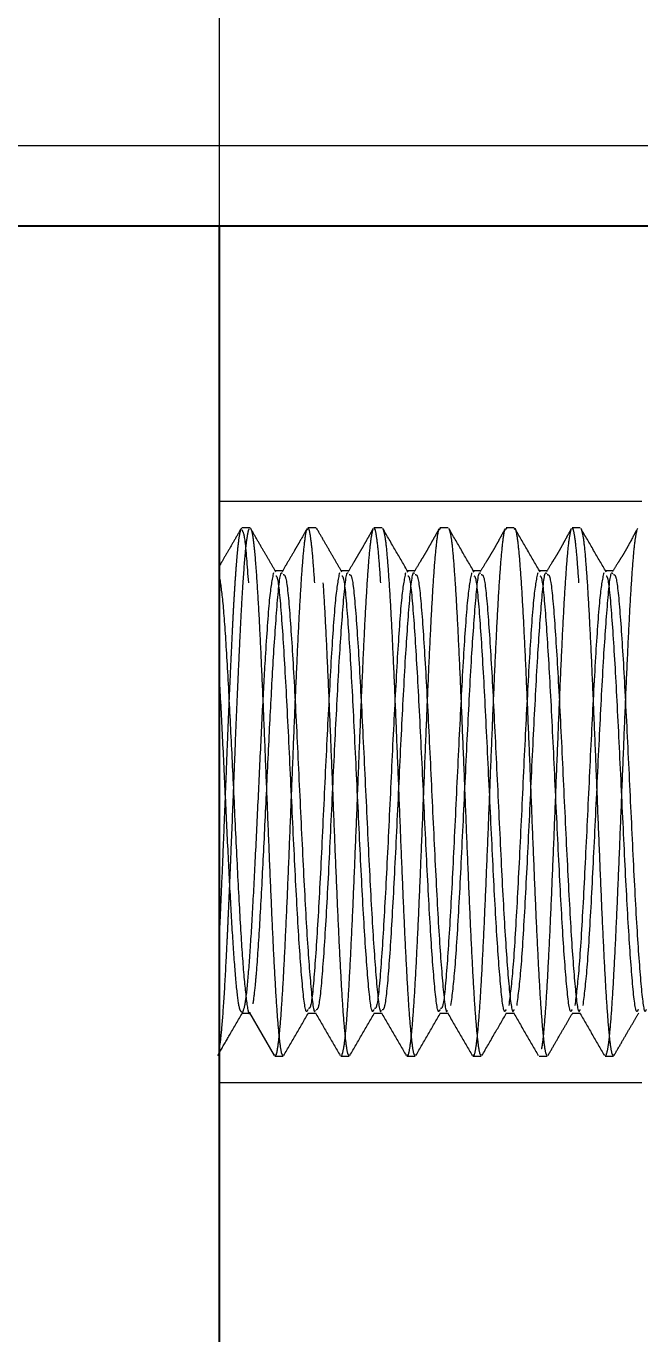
# Model space of a CAD drawing. Header units: millimetres. Extents: x 1293 to 41893, y 1011 to 26911.
# Drawn here: x 12172.19 to 12187.67, y 6665.5 to 6698.51 of the extents above; entities that cross this region are included whole.
import ezdxf

# ---------------------------------------------------------------- set-up
doc = ezdxf.new("R2010")
doc.units = ezdxf.units.MM
doc.header["$LTSCALE"] = 50
doc.linetypes.add('HIDDEN', pattern=[1.905, 1.27, -0.635])
doc.layers.add('CAPA_1', color=7, linetype='Continuous')
doc.layers.add('MAQUINAS', color=11, linetype='Continuous')
doc.styles.add('SLDTEXTSTYLE0', font='TXT', dxfattribs={"width": 0.75})
doc.dimstyles.new('SLDDIMSTYLE0', dxfattribs={"dimtxt": 100, "dimasz": 100, "dimexe": 0, "dimexo": 0.0625, "dimgap": 25, "dimtad": 2, "dimdec": 0, "dimlfac": 1.5, "dimrnd": 1e-09, "dimzin": 12, "dimdsep": 46, "dimtxsty": 'SLDTEXTSTYLE0', "dimsah": 1, "dimcen": 0.09, "dimadec": 0, "dimazin": 3, "dimtfac": 1, "dimtdec": 0, "dimtofl": 0, "dimtmove": 0, "dimatfit": 3, "dimfxl": 1, "dimfrac": 2, "dimtolj": 1, "dimtzin": 12, "dimarcsym": 0})

# ---------------------------------------------------------------- blocks, each defined once
blk = doc.blocks.new('_D_5')
at = {"layer": 'CAPA_1', "transparency": 16777216}
for p, q in [((11574.397, 7831.177), (17588.061, 7831.177)), ((17538.061, 7831.177), (17538.061, 4708.493)), ((16485.165, 4708.493), (17588.061, 4708.493))]:
    blk.add_line(p, q, dxfattribs=at)
for points in [[(17538.061, 7831.177), (17522.676, 7731.177), (17553.445, 7731.177)], [(17538.061, 4708.493), (17553.445, 4808.493), (17522.676, 4808.493)]]:
    blk.add_solid(points, dxfattribs=at)
at = {"layer": 'CAPA_1', "transparency": 16777216, "insert": (17409.154, 6122.057), "char_height": 100, "attachment_point": 1, "rotation": 90, "style": 'SLDTEXTSTYLE0'}
blk.add_mtext('4684', dxfattribs=at)
blk = doc.blocks.new('_D_15')
at = {"layer": 'CAPA_1', "transparency": 16777216}
for p, q in [((6530.125, 8742.377), (6530.125, 9415.646)), ((16745.162, 6492.001), (16745.162, 9415.646)), ((6530.125, 9365.646), (16745.162, 9365.646))]:
    blk.add_line(p, q, dxfattribs=at)
for points in [[(6530.125, 9365.646), (6630.125, 9350.262), (6630.125, 9381.031)], [(16745.162, 9365.646), (16645.162, 9381.031), (16645.162, 9350.262)]]:
    blk.add_solid(points, dxfattribs=at)
at = {"layer": 'CAPA_1', "transparency": 16777216, "insert": (11452.921, 9494.553), "char_height": 100, "attachment_point": 1, "style": 'SLDTEXTSTYLE0'}
blk.add_mtext('15323', dxfattribs=at)

msp = doc.modelspace()

# ---------------------------------------------------------------- linework, layer by layer
at = {"color": 1, "linetype": 'HIDDEN', "lineweight": 18}
msp.add_line((13057.151483, 6695.4915736), (11730.6958163, 6695.4915736), dxfattribs=at)
at = {"color": 7, "linetype": 'Continuous', "lineweight": 25}
msp.add_line((13055.031483, 6693.4595736), (11730.6958163, 6693.4595736), dxfattribs=at)
at = {"layer": 'MAQUINAS', "linetype": 'HIDDEN', "lineweight": 18}
for p, q in [((12177.0601733, 6718.8595736), (12177.0601733, 6693.4595736)), ((12187.72684, 6686.5102403), (12177.0601733, 6686.5102403)), ((12177.6174785, 6685.8370774), (12177.611603, 6685.8248612)), ((12177.8377142, 6685.8435736), (12177.629202, 6685.8435736)), ((12177.8377142, 6685.8355186), (12177.8461936, 6685.8402584)), ((12179.5045019, 6685.8435736), (12179.2961686, 6685.8435736)), ((12179.5045019, 6685.8147295), (12179.5221598, 6685.8285495)), ((12181.1711686, 6685.8435736), (12180.9628352, 6685.8435736)), ((12182.8378352, 6685.8435736), (12182.6295019, 6685.8435736)), ((12182.6472566, 6685.8286253), (12182.6295019, 6685.8147295)), ((12184.5045019, 6685.8435736), (12184.2961686, 6685.8435736)), ((12184.3139233, 6685.8286253), (12184.2961686, 6685.8147295)), ((12186.1711686, 6685.8435736), (12185.9628352, 6685.8435736)), ((12178.6710553, 6684.7610419), (12178.462722, 6684.7610419)), ((12180.337722, 6684.7610419), (12180.1293886, 6684.7610419)), ((12182.0043886, 6684.7610419), (12181.7960553, 6684.7610419)), ((12183.6710553, 6684.7610419), (12183.462722, 6684.7610419)), ((12185.337722, 6684.7610419), (12185.1293886, 6684.7610419)), ((12187.0043886, 6684.7610419), (12186.7960553, 6684.7610419)), ((12177.6294282, 6673.592772), (12177.8375837, 6673.592772)), ((12179.2960553, 6673.592772), (12179.5043886, 6673.592772)), ((12180.962722, 6673.592772), (12181.1710553, 6673.592772)), ((12182.6293886, 6673.592772), (12182.837722, 6673.592772)), ((12184.2960553, 6673.592772), (12184.5043886, 6673.592772)), ((12185.962722, 6673.592772), (12186.1710553, 6673.592772)), ((12177.0220982, 6672.5246487), (12177.0839941, 6672.6316167)), ((12178.4628352, 6672.5102403), (12178.6711686, 6672.5102403)), ((12180.1295019, 6672.5102403), (12180.3378352, 6672.5102403)), ((12181.7961686, 6672.5102403), (12182.0045019, 6672.5102403)), ((12183.4628352, 6672.5102403), (12183.6711686, 6672.5102403)), ((12185.1295019, 6672.5102403), (12185.3378352, 6672.5102403)), ((12186.7961686, 6672.5102403), (12187.0045019, 6672.5102403)), ((12177.0601733, 6671.8435736), (12187.72684, 6671.8435736))]:
    msp.add_line(p, q, dxfattribs=at)
at = {"layer": 'MAQUINAS', "linetype": 'Continuous', "lineweight": 25}
msp.add_line((12177.0601733, 6693.4595736), (12177.0601733, 6423.7929069), dxfattribs=at)
at = {"layer": 'MAQUINAS', "linetype": 'HIDDEN', "lineweight": 18, "flags": 128}
msp.add_lwpolyline([(12177.8199314, 6673.604941), (12178.1324202, 6673.0648715), (12178.4449091, 6672.524805)], dxfattribs=at)
at = {"layer": 'MAQUINAS', "linetype": 'HIDDEN', "lineweight": 18}
for points, knots in [([(12177.6115039, 6685.8288908), (12177.5583957, 6685.7363985), (12177.4576526, 6685.560946), (12177.2860749, 6685.2632246), (12177.147167, 6685.0267054), (12177.0751991, 6684.9019959), (12177.0483975, 6684.8555527)], [0, 0, 0, 0, 0.29889352268, 0.56698327524, 0.83873987026, 1, 1, 1, 1]), ([(12177.0601733, 6672.653814), (12177.0796775, 6672.7887892), (12177.1186863, 6673.0587428), (12177.1788797, 6673.8585286), (12177.224457, 6674.65223), (12177.2565138, 6675.2978271), (12177.2750883, 6675.6922706), (12177.2890967, 6676.0050905), (12177.3029696, 6676.314325), (12177.3177802, 6676.6403789), (12177.3378886, 6677.1084609), (12177.371271, 6677.9064804), (12177.4060468, 6678.786314), (12177.4433205, 6679.7362889), (12177.4828286, 6680.7238881), (12177.5240636, 6681.7069942), (12177.5657592, 6682.6286398), (12177.594395, 6683.2355511), (12177.6240671, 6683.8107946), (12177.6646647, 6684.5032221), (12177.7152003, 6685.1935305), (12177.7615302, 6685.5953076), (12177.7948343, 6685.7678472), (12177.809513, 6685.8048716), (12177.8170934, 6685.8239919)], [0, 0, 0, 0, 0.0786211022, 0.1572441128, 0.2356449631, 0.2577852119, 0.2857775342, 0.3102401566, 0.3143011417, 0.3404969146, 0.3666923698, 0.3928875097, 0.4713249776, 0.5051630638, 0.5426263149, 0.6282639502, 0.6660147707, 0.7068474876, 0.7438177847, 0.7853724665, 0.8668596294, 0.9422688463, 0.9701863263, 1, 1, 1, 1]), ([(12177.5966669, 6685.7938056), (12177.5863911, 6685.7533608), (12177.5624476, 6685.6591204), (12177.5319143, 6685.4098628), (12177.5048317, 6685.1225533), (12177.4818709, 6684.8423375), (12177.4590966, 6684.5238369), (12177.4414812, 6684.2461473), (12177.4256447, 6683.9785031), (12177.4089562, 6683.6720456), (12177.3859566, 6683.2233807), (12177.3635695, 6682.7576637), (12177.3405976, 6682.257388), (12177.3139492, 6681.6577226), (12177.2895754, 6681.0882604), (12177.2659711, 6680.5158241), (12177.2440534, 6679.9535596), (12177.2159057, 6679.2407439), (12177.1820855, 6678.3882041), (12177.1426523, 6677.4224266), (12177.1041563, 6676.5152222), (12177.0758569, 6675.8894749), (12177.0632865, 6675.6197072), (12177.0601733, 6675.5528972)], [0, 0, 0, 0, 0.0576839518, 0.134408979, 0.1727579766, 0.2103883609, 0.2619659835, 0.2980457986, 0.3075191716, 0.3507988446, 0.3940789276, 0.4373594231, 0.4768560937, 0.5225093599, 0.5845090485, 0.6103498568, 0.6536162999, 0.7112914339, 0.768967541, 0.8431574352, 0.9289865693, 0.9824130041, 1, 1, 1, 1]), ([(12177.8035066, 6684.4597177), (12177.772796, 6684.8863749), (12177.7152213, 6685.6862514), (12177.6565689, 6685.7632061), (12177.629202, 6685.7991129)], [0, 0, 0, 0, 0.5334038196, 1, 1, 1, 1]), ([(12177.8553333, 6685.8206491), (12177.8621777, 6685.8096775), (12177.8742014, 6685.7904038), (12177.8869349, 6685.7336555), (12177.8975851, 6685.6792535), (12177.9078209, 6685.6170819), (12177.9224797, 6685.509738), (12177.9371677, 6685.3819158), (12177.9666625, 6685.0914776), (12177.9917654, 6684.7404392), (12178.01184, 6684.4597177)], [0, 0, 0, 0, 0.1293953337, 0.2273091278, 0.2401445696, 0.3352170534, 0.4302903146, 0.5253643573, 0.6204391858, 1, 1, 1, 1]), ([(12178.4896779, 6684.7330892), (12178.4403809, 6684.8184442), (12178.347068, 6684.9800106), (12178.1814574, 6685.2617209), (12178.0079315, 6685.5631063), (12177.9083514, 6685.7368422), (12177.8554789, 6685.8290881)], [0, 0, 0, 0, 0.2651381588, 0.5018731567, 0.7355170231, 1, 1, 1, 1]), ([(12179.2791717, 6685.8014268), (12179.2733944, 6685.8000139), (12179.2502561, 6685.794355), (12179.2097566, 6685.5226112), (12179.1576733, 6684.9957365), (12179.10559, 6684.2274404), (12179.0535066, 6683.2698266), (12179.0014233, 6682.1536455), (12178.94934, 6680.9234131), (12178.8972566, 6679.6259699), (12178.8451733, 6678.3113006), (12178.79309, 6677.0298651), (12178.7410066, 6675.8310317), (12178.6889233, 6674.7604397), (12178.63684, 6673.8608323), (12178.5847566, 6673.1608083), (12178.5326733, 6672.7095589), (12178.4920328, 6672.50019), (12178.4687535, 6672.5312006), (12178.4628352, 6672.5390844)], [0, 0, 0, 0, 0.02123108832, 0.08503239705, 0.14883370577, 0.21263501449, 0.27643632322, 0.34023763194, 0.40403894066, 0.46784024939, 0.53164155811, 0.59544286683, 0.65924417556, 0.72304548428, 0.786846793, 0.85064810173, 0.91444941045, 0.97825071917, 1, 1, 1, 1]), ([(12179.2782866, 6685.8290813), (12179.226146, 6685.7377014), (12179.1516275, 6685.6071028), (12179.0347383, 6685.4025329), (12178.9245941, 6685.2122145), (12178.7814632, 6684.9704203), (12178.6923762, 6684.8164841), (12178.6442355, 6684.7333002)], [0, 0, 0, 0, 0.2714298475, 0.3879230257, 0.4992777385, 0.7294202446, 1, 1, 1, 1]), ([(12179.4701733, 6684.4597177), (12179.4528122, 6684.7071242), (12179.41809, 6685.2019371), (12179.3660066, 6685.6417925), (12179.3253662, 6685.8537994), (12179.3020868, 6685.8226488), (12179.2961686, 6685.8147295)], [0, 0, 0, 0, 0.2993213643, 0.5986427286, 0.8979640929, 1, 1, 1, 1]), ([(12180.1567311, 6684.7322815), (12180.1061228, 6684.8200869), (12180.0078464, 6684.9905967), (12179.8459819, 6685.2681165), (12179.6795248, 6685.5560354), (12179.5757686, 6685.736064), (12179.5223297, 6685.8287865)], [0, 0, 0, 0, 0.2586523277, 0.5022783375, 0.7436519005, 1, 1, 1, 1]), ([(12180.9449621, 6685.8290957), (12180.9183253, 6685.7824215), (12180.8690866, 6685.6961428), (12180.7855566, 6685.5472267), (12180.7022618, 6685.4002286), (12180.6189445, 6685.2559381), (12180.5376036, 6685.117848), (12180.4253712, 6684.9302555), (12180.3586035, 6684.815498), (12180.311531, 6684.7345918)], [0, 0, 0, 0, 0.1530499671, 0.2829174832, 0.3963523608, 0.5018384558, 0.608459312, 0.7239565873, 1, 1, 1, 1]), ([(12181.13684, 6684.4597177), (12181.1194789, 6684.7071242), (12181.0847566, 6685.2019371), (12181.0326733, 6685.6417925), (12180.9920328, 6685.8537994), (12180.9687535, 6685.8226488), (12180.9628352, 6685.8147295)], [0, 0, 0, 0, 0.2993213643, 0.5986427286, 0.8979640929, 1, 1, 1, 1]), ([(12181.1891308, 6685.8277691), (12181.2064228, 6685.7732221), (12181.2410758, 6685.6639097), (12181.29309, 6685.1962523), (12181.3278122, 6684.7052292), (12181.3451733, 6684.4597177)], [0, 0, 0, 0, 0.3324466531, 0.6662233265, 1, 1, 1, 1]), ([(12181.8236284, 6684.731794), (12181.7193825, 6684.9121115), (12181.5120891, 6685.2706739), (12181.2964832, 6685.6431265), (12181.1893034, 6685.8282764)], [0, 0, 0, 0, 0.5028901464, 1, 1, 1, 1]), ([(12182.6129086, 6685.8017427), (12182.6069968, 6685.80035), (12182.583724, 6685.7948676), (12182.54309, 6685.5227561), (12182.4910066, 6684.9956976), (12182.4389233, 6684.2274508), (12182.38684, 6683.2698238), (12182.3347566, 6682.1536463), (12182.2826733, 6680.9234129), (12182.23059, 6679.6259699), (12182.1785066, 6678.3113005), (12182.1264233, 6677.0298651), (12182.07434, 6675.8310317), (12182.0222566, 6674.7604397), (12181.9701733, 6673.8608323), (12181.91809, 6673.1608083), (12181.8660066, 6672.7095589), (12181.8253662, 6672.50019), (12181.8020868, 6672.5312006), (12181.7961686, 6672.5390844)], [0, 0, 0, 0, 0.0217147262, 0.0854845089, 0.1492542916, 0.2130240742, 0.2767938569, 0.3405636395, 0.4043334222, 0.4681032049, 0.5318729875, 0.5956427702, 0.6594125528, 0.7231823355, 0.7869521181, 0.8507219008, 0.9144916835, 0.9782614661, 1, 1, 1, 1]), ([(12182.6115394, 6685.8289492), (12182.5850976, 6685.7823854), (12182.5369639, 6685.697622), (12182.4538127, 6685.5471423), (12182.3702661, 6685.3978543), (12182.2855912, 6685.2505831), (12182.2031949, 6685.1115726), (12182.0892332, 6684.923915), (12182.0249367, 6684.8144187), (12181.9789803, 6684.7361556)], [0, 0, 0, 0, 0.161786476, 0.2945110368, 0.4056545132, 0.5056251962, 0.6065300979, 0.7187649167, 1, 1, 1, 1]), ([(12182.8562096, 6685.8260693), (12182.8733641, 6685.7718934), (12182.9078798, 6685.6628893), (12182.9597566, 6685.1961985), (12182.9944789, 6684.7052113), (12183.01184, 6684.4597177)], [0, 0, 0, 0, 0.3306792363, 0.6653396181, 1, 1, 1, 1]), ([(12183.490371, 6684.7316325), (12183.3846464, 6684.9144326), (12183.1729531, 6685.2804552), (12182.9619846, 6685.6450678), (12182.8563786, 6685.8275844)], [0, 0, 0, 0, 0.4994231411, 1, 1, 1, 1]), ([(12184.2795774, 6685.8017444), (12184.2736649, 6685.8003518), (12184.2503913, 6685.7948703), (12184.2097566, 6685.5227569), (12184.1576733, 6684.9956974), (12184.10559, 6684.2274509), (12184.0535066, 6683.2698238), (12184.0014233, 6682.1536463), (12183.94934, 6680.9234129), (12183.8972566, 6679.6259699), (12183.8451733, 6678.3113005), (12183.79309, 6677.0298651), (12183.7410066, 6675.8310317), (12183.6889233, 6674.7604397), (12183.63684, 6673.8608323), (12183.5847566, 6673.1608083), (12183.5326733, 6672.7095589), (12183.4920328, 6672.50019), (12183.4687535, 6672.5312006), (12183.4628352, 6672.5390844)], [0, 0, 0, 0, 0.0217173084, 0.0854869227, 0.1492565371, 0.2130261514, 0.2767957657, 0.3405653801, 0.4043349944, 0.4681046088, 0.5318742231, 0.5956438374, 0.6594134518, 0.7231830661, 0.7869526805, 0.8507222948, 0.9144919092, 0.9782615235, 1, 1, 1, 1]), ([(12184.2780314, 6685.8286606), (12184.2517727, 6685.7821825), (12184.2045459, 6685.6985905), (12184.1221705, 6685.5468373), (12184.0498909, 6685.4157326), (12183.9935166, 6685.3162445), (12183.9393042, 6685.222452), (12183.8690035, 6685.1045993), (12183.7536275, 6684.9179875), (12183.6915273, 6684.8135487), (12183.6465804, 6684.7379578)], [0, 0, 0, 0, 0.1702116862, 0.3061298534, 0.4155260717, 0.4640519446, 0.5107561801, 0.6059597643, 0.7148009574, 1, 1, 1, 1]), ([(12184.5045019, 6685.8147295), (12184.5104202, 6685.8226488), (12184.5336995, 6685.8537994), (12184.57434, 6685.6417925), (12184.6264233, 6685.2019371), (12184.6611455, 6684.7071242), (12184.6785066, 6684.4597177)], [0, 0, 0, 0, 0.1020359071, 0.4013572714, 0.7006786357, 1, 1, 1, 1]), ([(12185.1569621, 6684.7317932), (12185.0513136, 6684.9144336), (12184.8397945, 6685.2800984), (12184.6289347, 6685.6445595), (12184.5233941, 6685.8269814)], [0, 0, 0, 0, 0.4994749527, 1, 1, 1, 1]), ([(12185.9285066, 6685.7878621), (12185.9111455, 6685.7069672), (12185.8764233, 6685.5451775), (12185.82434, 6684.9896899), (12185.7722566, 6684.2290606), (12185.7201733, 6683.2693923), (12185.66809, 6682.1537623), (12185.6160066, 6680.9233803), (12185.5639233, 6679.6259842), (12185.51184, 6678.3112763), (12185.4597566, 6677.029948), (12185.4076733, 6675.8307244), (12185.35559, 6674.7615857), (12185.3035066, 6673.8565553), (12185.2514233, 6673.1767702), (12185.2126772, 6672.7848842), (12185.1912923, 6672.7052355), (12185.1872684, 6672.6902486)], [0, 0, 0, 0, 0.0702653108, 0.1405306216, 0.2107959324, 0.2810612432, 0.351326554, 0.4215918648, 0.4918571756, 0.5621224864, 0.6323877972, 0.702653108, 0.7729184188, 0.8431837296, 0.9134490404, 0.9837143512, 1, 1, 1, 1]), ([(12185.9444546, 6685.8282538), (12185.9183805, 6685.7818611), (12185.8719158, 6685.6991882), (12185.7903826, 6685.5459232), (12185.7179652, 6685.4121438), (12185.6609291, 6685.3104468), (12185.6203257, 6685.2399138), (12185.5800758, 6685.1718764), (12185.524866, 6685.0808583), (12185.4182119, 6684.9118279), (12185.3582337, 6684.8125983), (12185.3143276, 6684.7399588)], [0, 0, 0, 0, 0.17815913095, 0.31748388602, 0.42572286992, 0.47222024268, 0.5162878058, 0.5603024386, 0.6064995973, 0.71194433189, 1, 1, 1, 1]), ([(12186.13684, 6684.4597177), (12186.1194789, 6684.7071242), (12186.0847566, 6685.2019371), (12186.0326733, 6685.6417925), (12185.9920328, 6685.8537994), (12185.9687535, 6685.8226488), (12185.9628352, 6685.8147295)], [0, 0, 0, 0, 0.2993213643, 0.5986427286, 0.8979640929, 1, 1, 1, 1]), ([(12186.1901888, 6685.8234048), (12186.2071281, 6685.7698116), (12186.2414285, 6685.6612906), (12186.29309, 6685.1961131), (12186.3278122, 6684.7051828), (12186.3451733, 6684.4597177)], [0, 0, 0, 0, 0.32788982097, 0.66394491049, 1, 1, 1, 1]), ([(12186.8234066, 6684.7322628), (12186.7178508, 6684.9147036), (12186.5065429, 6685.2799246), (12186.295818, 6685.6441683), (12186.1903576, 6685.8264595)], [0, 0, 0, 0, 0.49953529643, 1, 1, 1, 1]), ([(12187.6108236, 6685.8277488), (12187.5647433, 6685.7430456), (12187.503498, 6685.6304665), (12187.3861446, 6685.4079511), (12187.3285006, 6685.3039684), (12187.2877318, 6685.2327615), (12187.2472875, 6685.1645713), (12187.191538, 6685.0736267), (12187.0833148, 6684.9061252), (12187.0251117, 6684.811693), (12186.9820651, 6684.7418517)], [0, 0, 0, 0, 0.32719710138, 0.43487787474, 0.47967040529, 0.52138580907, 0.56282236889, 0.60665404981, 0.70908436395, 1, 1, 1, 1]), ([(12178.4285066, 6682.5830827), (12178.4632289, 6683.0942629), (12178.5326733, 6684.1166231), (12178.6054666, 6684.7713012), (12178.6435376, 6684.706052), (12178.6468864, 6684.7003126)], [0, 0, 0, 0, 0.47699787837, 0.95399575675, 1, 1, 1, 1]), ([(12180.0951733, 6682.5830827), (12180.1298955, 6683.094519), (12180.19934, 6684.1173916), (12180.2724418, 6684.7721484), (12180.3108214, 6684.7053794), (12180.3144788, 6684.6990166)], [0, 0, 0, 0, 0.4749844109, 0.9499688218, 1, 1, 1, 1]), ([(12181.76184, 6682.5830827), (12181.7965622, 6683.0948655), (12181.8660066, 6684.1184309), (12181.9395349, 6684.773339), (12181.9783409, 6684.7044729), (12181.9824247, 6684.6972257)], [0, 0, 0, 0, 0.4722296844, 0.9444593689, 1, 1, 1, 1]), ([(12183.4285066, 6682.5830827), (12183.4632289, 6683.0952371), (12183.5326733, 6684.1195459), (12183.606671, 6684.7746755), (12183.6459466, 6684.7035049), (12183.6504999, 6684.6952539)], [0, 0, 0, 0, 0.46923356388, 0.93846712776, 1, 1, 1, 1]), ([(12185.0951733, 6682.5830827), (12185.1298955, 6683.0956297), (12185.19934, 6684.1207238), (12185.2738478, 6684.7761568), (12185.3136334, 6684.7024873), (12185.3186968, 6684.6931116)], [0, 0, 0, 0, 0.4660210577, 0.9320421154, 1, 1, 1, 1]), ([(12186.76184, 6682.5830827), (12186.7965622, 6683.0966338), (12186.8660066, 6684.1237359), (12186.9418893, 6684.7802916), (12186.9830497, 6684.6999107), (12186.9894879, 6684.6873378)], [0, 0, 0, 0, 0.4575779776, 0.9151559551, 1, 1, 1, 1]), ([(12177.0601733, 6684.6407816), (12177.088454, 6684.4612201), (12177.1448054, 6684.1034316), (12177.2319434, 6682.8994549), (12177.3153612, 6681.3646548), (12177.4029475, 6679.5876666), (12177.4866993, 6677.7799307), (12177.5736326, 6676.1053076), (12177.6577627, 6674.7366715), (12177.7443189, 6673.8846077), (12177.8034413, 6673.5158154), (12177.8348895, 6673.6092758), (12177.8375837, 6673.6172828)], [0, 0, 0, 0, 0.11016273299, 0.21950678409, 0.33227183651, 0.43774740501, 0.54992059409, 0.65987996746, 0.76875401689, 0.87972486283, 0.98969571714, 1, 1, 1, 1]), ([(12178.01184, 6684.4597177), (12178.0292011, 6684.1739075), (12178.0639233, 6683.6022872), (12178.1160066, 6682.520394), (12178.16809, 6681.3245886), (12178.2201733, 6680.0423423), (12178.2722566, 6678.7278881), (12178.32434, 6677.4303951), (12178.3764233, 6676.2001468), (12178.4285066, 6675.0840793), (12178.48059, 6674.126027), (12178.5326733, 6673.3593712), (12178.5847566, 6672.8263741), (12178.6309217, 6672.5368678), (12178.6597257, 6672.5384542), (12178.6711686, 6672.5390844)], [0, 0, 0, 0, 0.0789945, 0.1579890001, 0.2369835001, 0.3159780001, 0.3949725001, 0.4739670002, 0.5529615002, 0.6319560002, 0.7109505002, 0.7899450003, 0.8689395003, 0.9479340003, 1, 1, 1, 1]), ([(12179.2960553, 6673.6873361), (12179.2846502, 6673.6611567), (12179.2385229, 6673.5552758), (12179.1576733, 6674.2481343), (12179.0535066, 6675.671853), (12178.94934, 6677.6888406), (12178.8451733, 6679.9130701), (12178.7410066, 6682.0427798), (12178.63684, 6683.6852718), (12178.5526775, 6684.6081547), (12178.5032372, 6684.6252689), (12178.4885191, 6684.6303637)], [0, 0, 0, 0, 0.0423700254, 0.171363207, 0.3003563886, 0.4293495702, 0.5583427518, 0.6873359334, 0.816329115, 0.9453222966, 1, 1, 1, 1]), ([(12178.6710553, 6684.6664778), (12178.6943724, 6684.6664929), (12178.7524118, 6684.6665305), (12178.8451733, 6683.6964297), (12178.94934, 6682.0398528), (12179.0535066, 6679.9136202), (12179.1576733, 6677.6895672), (12179.26184, 6675.6683964), (12179.3660066, 6674.2612343), (12179.4407582, 6673.5761111), (12179.4807875, 6673.6517036), (12179.4860945, 6673.6617257)], [0, 0, 0, 0, 0.085825728, 0.2136314351, 0.3414371421, 0.4692428491, 0.5970485562, 0.7248542632, 0.8526599702, 0.9804656772, 1, 1, 1, 1]), ([(12179.6785066, 6684.4597177), (12179.6958678, 6684.1739075), (12179.73059, 6683.6022872), (12179.7826733, 6682.520394), (12179.8347566, 6681.3245886), (12179.88684, 6680.0423423), (12179.9389233, 6678.7278881), (12179.9910066, 6677.4303951), (12180.04309, 6676.2001468), (12180.0951733, 6675.0840793), (12180.1472566, 6674.126027), (12180.19934, 6673.3593712), (12180.2514233, 6672.8263741), (12180.2975884, 6672.5368678), (12180.3263924, 6672.5384542), (12180.3378352, 6672.5390844)], [0, 0, 0, 0, 0.07899450003, 0.15798900006, 0.23698350008, 0.31597800011, 0.39497250014, 0.47396700017, 0.55296150019, 0.63195600022, 0.71095050025, 0.78994500028, 0.8689395003, 0.94793400033, 1, 1, 1, 1]), ([(12180.962722, 6673.6873361), (12180.9513169, 6673.6611567), (12180.9051895, 6673.5552757), (12180.82434, 6674.2481349), (12180.7201733, 6675.671851), (12180.6160066, 6677.688848), (12180.51184, 6679.9130425), (12180.4076733, 6682.042883), (12180.3035066, 6683.6848865), (12180.2195914, 6684.6065263), (12180.1703984, 6684.6241429), (12180.1559277, 6684.6293251)], [0, 0, 0, 0, 0.0424089877, 0.1715207877, 0.3006325876, 0.4297443876, 0.5588561876, 0.6879679876, 0.8170797876, 0.9461915876, 1, 1, 1, 1]), ([(12180.337722, 6684.6664778), (12180.3610391, 6684.6664929), (12180.4190784, 6684.6665306), (12180.51184, 6683.6964288), (12180.6160066, 6682.0398559), (12180.7201733, 6679.9136085), (12180.82434, 6677.6896108), (12180.9285066, 6675.6682337), (12181.0326733, 6674.2618415), (12181.1071857, 6673.576855), (12181.1469758, 6673.6512463), (12181.1520437, 6673.6607213)], [0, 0, 0, 0, 0.08590134707, 0.21381966071, 0.34173797435, 0.46965628799, 0.59757460163, 0.72549291527, 0.85341122891, 0.98132954255, 1, 1, 1, 1]), ([(12181.3451733, 6684.4597177), (12181.3625344, 6684.1739075), (12181.3972566, 6683.6022872), (12181.44934, 6682.520394), (12181.5014233, 6681.3245886), (12181.5535066, 6680.0423423), (12181.60559, 6678.7278881), (12181.6576733, 6677.4303951), (12181.7097566, 6676.2001468), (12181.76184, 6675.0840793), (12181.8139233, 6674.126027), (12181.8660066, 6673.3593712), (12181.91809, 6672.8263741), (12181.9642551, 6672.5368678), (12181.993059, 6672.5384542), (12182.0045019, 6672.5390844)], [0, 0, 0, 0, 0.0789945, 0.1579890001, 0.2369835001, 0.3159780001, 0.3949725001, 0.4739670002, 0.5529615002, 0.6319560002, 0.7109505002, 0.7899450003, 0.8689395003, 0.9479340003, 1, 1, 1, 1]), ([(12182.6293886, 6673.6873361), (12182.6179835, 6673.6611567), (12182.5718562, 6673.5552757), (12182.4910066, 6674.248135), (12182.38684, 6675.6718504), (12182.2826733, 6677.6888503), (12182.1785066, 6679.9130336), (12182.07434, 6682.0429161), (12181.9701733, 6683.6847631), (12181.8863367, 6684.6060091), (12181.8372224, 6684.6237857), (12181.8228303, 6684.6289948)], [0, 0, 0, 0, 0.0424213929, 0.1715709599, 0.3007205269, 0.4298700939, 0.5590196609, 0.6881692279, 0.8173187949, 0.9464683619, 1, 1, 1, 1]), ([(12182.0043886, 6684.6664778), (12182.0277058, 6684.666493), (12182.0857451, 6684.6665308), (12182.1785066, 6683.6964279), (12182.2826733, 6682.0398594), (12182.38684, 6679.9135954), (12182.4910066, 6677.6896599), (12182.5951733, 6675.6680504), (12182.69934, 6674.2625255), (12182.7735867, 6673.5776735), (12182.8131113, 6673.6507293), (12182.8179136, 6673.6596058)], [0, 0, 0, 0, 0.0859854836, 0.2140290874, 0.3420726912, 0.4701162951, 0.5981598989, 0.7262035027, 0.8542471066, 0.9822907104, 1, 1, 1, 1]), ([(12183.01184, 6684.4597177), (12183.0292011, 6684.1739075), (12183.0639233, 6683.6022872), (12183.1160066, 6682.520394), (12183.16809, 6681.3245886), (12183.2201733, 6680.0423423), (12183.2722566, 6678.7278881), (12183.32434, 6677.4303951), (12183.3764233, 6676.2001468), (12183.4285066, 6675.0840793), (12183.48059, 6674.126027), (12183.5326733, 6673.3593712), (12183.5847566, 6672.8263741), (12183.6309217, 6672.5368678), (12183.6597257, 6672.5384542), (12183.6711686, 6672.5390844)], [0, 0, 0, 0, 0.0789945, 0.1579890001, 0.2369835001, 0.3159780001, 0.3949725001, 0.4739670002, 0.5529615002, 0.6319560002, 0.7109505002, 0.7899450003, 0.8689395003, 0.9479340003, 1, 1, 1, 1]), ([(12184.2960553, 6673.6873361), (12184.2846502, 6673.6611567), (12184.2385229, 6673.5552757), (12184.1576733, 6674.2481355), (12184.0535066, 6675.6718489), (12183.94934, 6677.6888559), (12183.8451733, 6679.9130129), (12183.7410066, 6682.0429934), (12183.63684, 6683.6844746), (12183.5531862, 6684.6048087), (12183.5042546, 6684.6229571), (12183.4900452, 6684.6282272)], [0, 0, 0, 0, 0.0424502495, 0.171687669, 0.3009250885, 0.4301625079, 0.5593999274, 0.6886373469, 0.8178747664, 0.9471121858, 1, 1, 1, 1]), ([(12183.6710553, 6684.6664778), (12183.6943724, 6684.6664921), (12183.7524118, 6684.6665276), (12183.8451733, 6683.696448), (12183.94934, 6682.0397851), (12184.0535066, 6679.9138725), (12184.1576733, 6677.6886255), (12184.26184, 6675.6719108), (12184.3660066, 6674.2481184), (12184.4468562, 6673.5552769), (12184.4929835, 6673.661157), (12184.5043886, 6673.6873361)], [0, 0, 0, 0, 0.0839416037, 0.2089416037, 0.3339416037, 0.4589416037, 0.5839416037, 0.7089416037, 0.8339416037, 0.9589416037, 1, 1, 1, 1]), ([(12184.6785066, 6684.4597177), (12184.6958678, 6684.1739075), (12184.73059, 6683.6022872), (12184.7826733, 6682.520394), (12184.8347566, 6681.3245886), (12184.88684, 6680.0423423), (12184.9389233, 6678.7278881), (12184.9910066, 6677.4303951), (12185.04309, 6676.2001468), (12185.0951733, 6675.0840793), (12185.1472566, 6674.126027), (12185.19934, 6673.3593712), (12185.2514233, 6672.8263741), (12185.2975884, 6672.5368678), (12185.3263924, 6672.5384542), (12185.3378352, 6672.5390844)], [0, 0, 0, 0, 0.0789945, 0.1579890001, 0.2369835001, 0.3159780001, 0.3949725001, 0.4739670002, 0.5529615002, 0.6319560002, 0.7109505002, 0.7899450003, 0.8689395003, 0.9479340003, 1, 1, 1, 1]), ([(12185.962722, 6673.6873361), (12185.9513169, 6673.6611567), (12185.9051895, 6673.5552757), (12185.82434, 6674.2481354), (12185.7201733, 6675.6718491), (12185.6160066, 6677.6888552), (12185.51184, 6679.9130155), (12185.4076733, 6682.0429834), (12185.3035066, 6683.6845118), (12185.2198293, 6684.6049628), (12185.1708743, 6684.6230634), (12185.1566414, 6684.6283258)], [0, 0, 0, 0, 0.0424465401, 0.1716726665, 0.3008987929, 0.4301249192, 0.5593510456, 0.688577172, 0.8178032984, 0.9470294247, 1, 1, 1, 1]), ([(12185.337722, 6684.6664778), (12185.3610391, 6684.6664921), (12185.4190784, 6684.6665276), (12185.51184, 6683.696448), (12185.6160066, 6682.0397851), (12185.7201733, 6679.9138725), (12185.82434, 6677.6886255), (12185.9285066, 6675.6719108), (12186.0326733, 6674.2481184), (12186.1135229, 6673.5552769), (12186.1596502, 6673.661157), (12186.1710553, 6673.6873361)], [0, 0, 0, 0, 0.0839416037, 0.2089416037, 0.3339416037, 0.4589416037, 0.5839416037, 0.7089416037, 0.8339416037, 0.9589416037, 1, 1, 1, 1]), ([(12186.3451733, 6684.4597177), (12186.3625344, 6684.1739075), (12186.3972566, 6683.6022872), (12186.44934, 6682.520394), (12186.5014233, 6681.3245886), (12186.5535066, 6680.0423423), (12186.60559, 6678.7278881), (12186.6576733, 6677.4303951), (12186.7097566, 6676.2001468), (12186.76184, 6675.0840793), (12186.8139233, 6674.126027), (12186.8660066, 6673.3593712), (12186.91809, 6672.8263741), (12186.9642551, 6672.5368678), (12186.993059, 6672.5384542), (12187.0045019, 6672.5390844)], [0, 0, 0, 0, 0.0789945, 0.1579890001, 0.2369835001, 0.3159780001, 0.3949725001, 0.4739670002, 0.5529615002, 0.6319560002, 0.7109505002, 0.7899450003, 0.8689395003, 0.9479340003, 1, 1, 1, 1]), ([(12187.6293886, 6673.6873361), (12187.6179835, 6673.6611567), (12187.5718562, 6673.5552757), (12187.4910066, 6674.2481352), (12187.38684, 6675.6718497), (12187.2826733, 6677.688853), (12187.1785066, 6679.9130237), (12187.07434, 6682.0429531), (12186.9701733, 6683.684625), (12186.8864244, 6684.605433), (12186.8373977, 6684.6233879), (12186.8230933, 6684.6286266)], [0, 0, 0, 0, 0.042435231, 0.1716269274, 0.3008186238, 0.4300103202, 0.5592020167, 0.6883937131, 0.8175854095, 0.9467771059, 1, 1, 1, 1]), ([(12187.0043886, 6684.6664778), (12187.0277058, 6684.6664921), (12187.0857451, 6684.6665276), (12187.1785066, 6683.696448), (12187.2826733, 6682.0397851), (12187.38684, 6679.9138725), (12187.4910066, 6677.6886255), (12187.5951733, 6675.6719108), (12187.69934, 6674.2481184), (12187.7801895, 6673.5552769), (12187.8263169, 6673.661157), (12187.837722, 6673.6873361)], [0, 0, 0, 0, 0.0839416037, 0.2089416037, 0.3339416037, 0.4589416037, 0.5839416037, 0.7089416037, 0.8339416037, 0.9589416037, 1, 1, 1, 1]), ([(12177.9156979, 6673.8293279), (12177.9341924, 6673.9651853), (12177.9623781, 6674.1722332), (12178.019198, 6674.8158076), (12178.086695, 6675.8105808), (12178.1715994, 6677.4371644), (12178.2575205, 6679.2354), (12178.3428902, 6681.0531386), (12178.3999704, 6682.0731464), (12178.4285066, 6682.5830827)], [0, 0, 0, 0, 0.1096210289, 0.1670634738, 0.3335760459, 0.5001703648, 0.6667966519, 0.8334203874, 1, 1, 1, 1]), ([(12179.88684, 6682.5830827), (12179.8521178, 6681.952569), (12179.7826733, 6680.6915416), (12179.6785066, 6678.4333487), (12179.57434, 6676.3140461), (12179.4701733, 6674.6638894), (12179.3831737, 6673.7268101), (12179.3308962, 6673.7153749), (12179.313341, 6673.7115349)], [0, 0, 0, 0, 0.1816335769, 0.3632671539, 0.5449007308, 0.7265343077, 0.9081678847, 1, 1, 1, 1]), ([(12179.5043886, 6673.6873361), (12179.5277058, 6673.6873449), (12179.5857451, 6673.6873669), (12179.6785066, 6674.6568519), (12179.7826733, 6676.3159311), (12179.88684, 6678.432846), (12179.9910066, 6680.6916673), (12180.0604511, 6681.9526109), (12180.0951733, 6682.5830827)], [0, 0, 0, 0, 0.1184041157, 0.2947232926, 0.4710424694, 0.6473616463, 0.8236808231, 1, 1, 1, 1]), ([(12181.5535066, 6682.5830827), (12181.5187844, 6681.9525702), (12181.44934, 6680.6915452), (12181.3451733, 6678.4333345), (12181.2410066, 6676.3140994), (12181.13684, 6674.6636902), (12181.0496944, 6673.725828), (12180.9972711, 6673.7146848), (12180.97957, 6673.7109222)], [0, 0, 0, 0, 0.1814950746, 0.3629901491, 0.5444852237, 0.7259802983, 0.9074753728, 1, 1, 1, 1]), ([(12181.1710553, 6673.6873361), (12181.1943724, 6673.6873449), (12181.2524118, 6673.6873669), (12181.3451733, 6674.6568519), (12181.44934, 6676.3159311), (12181.5535066, 6678.432846), (12181.6576733, 6680.6916673), (12181.7271178, 6681.9526109), (12181.76184, 6682.5830827)], [0, 0, 0, 0, 0.1184041157, 0.2947232926, 0.4710424694, 0.6473616463, 0.8236808231, 1, 1, 1, 1]), ([(12183.2201733, 6682.5830827), (12183.1854511, 6681.952571), (12183.1160066, 6680.6915476), (12183.01184, 6678.4333248), (12182.9076733, 6676.3141358), (12182.8035066, 6674.6635543), (12182.716261, 6673.7251537), (12182.6637376, 6673.7142107), (12182.6459365, 6673.7105019)], [0, 0, 0, 0, 0.1814001764, 0.3628003528, 0.5442005292, 0.7256007056, 0.907000882, 1, 1, 1, 1]), ([(12177.6294282, 6673.6189929), (12177.6088432, 6673.6375907), (12177.5640916, 6673.6780222), (12177.4951733, 6674.2380549), (12177.4226733, 6675.1521897), (12177.3501733, 6676.3758536), (12177.2776733, 6677.8055673), (12177.2051733, 6679.3335197), (12177.1326733, 6680.8658101), (12177.08434, 6681.7635706), (12177.0601733, 6682.2124508)], [0, 0, 0, 0, 0.1084836851, 0.2358431586, 0.3632026322, 0.4905621058, 0.6179215793, 0.7452810529, 0.8726405264, 1, 1, 1, 1]), ([(12177.0841534, 6672.631892), (12177.1676877, 6672.7762577), (12177.355441, 6673.1007368), (12177.5431951, 6673.4251812), (12177.6474146, 6673.6052754)], [0, 0, 0, 0, 0.4449150946, 1, 1, 1, 1]), ([(12178.6888891, 6672.5248514), (12178.7929926, 6672.704779), (12179.0011992, 6673.0646334), (12179.209407, 6673.4245429), (12179.3135108, 6673.6044973)], [0, 0, 0, 0, 0.5000010474, 1, 1, 1, 1]), ([(12179.4859579, 6673.6058355), (12179.5902381, 6673.4256669), (12179.7988, 6673.0653272), (12180.0073577, 6672.7049127), (12180.1116372, 6672.5247043)], [0, 0, 0, 0, 0.4999965908, 1, 1, 1, 1]), ([(12180.355801, 6672.5252556), (12180.4597888, 6672.7049886), (12180.6677609, 6673.0644486), (12180.8757433, 6673.4240903), (12180.9797328, 6673.6039081)], [0, 0, 0, 0, 0.5000083476, 1, 1, 1, 1]), ([(12181.1518842, 6673.6069097), (12181.256282, 6673.4265886), (12181.4650833, 6673.0659361), (12181.6738673, 6672.7051637), (12181.7782623, 6672.5247724)], [0, 0, 0, 0, 0.4999859715, 1, 1, 1, 1]), ([(12182.022837, 6672.5258748), (12182.1267108, 6672.7054038), (12182.3344491, 6673.0644458), (12182.5422149, 6673.4238281), (12182.6460932, 6673.6035112)], [0, 0, 0, 0, 0.5000222369, 1, 1, 1, 1]), ([(12182.8177299, 6673.6081508), (12182.9222439, 6673.4276694), (12183.1312851, 6673.066684), (12183.3402874, 6672.7055639), (12183.4447951, 6672.5249926)], [0, 0, 0, 0, 0.4999685008, 1, 1, 1, 1]), ([(12183.6898977, 6672.5265492), (12183.797305, 6672.7120053), (12184.0089629, 6673.0774669), (12184.2124001, 6673.4297798), (12184.3126017, 6673.603309)], [0, 0, 0, 0, 0.50745713502, 1, 1, 1, 1]), ([(12184.4835171, 6673.6095387), (12184.5881448, 6673.4288898), (12184.7974234, 6673.0675521), (12185.0066337, 6672.7060931), (12185.1112504, 6672.5253436)], [0, 0, 0, 0, 0.4999448433, 1, 1, 1, 1]), ([(12185.3568675, 6672.5270777), (12185.4127542, 6672.6238858), (12185.5198368, 6672.8093763), (12185.6854324, 6673.0956759), (12185.8413447, 6673.3633441), (12185.9329604, 6673.5227416), (12185.9792651, 6673.6033048)], [0, 0, 0, 0, 0.2693924666, 0.5161732634, 0.7554628726, 1, 1, 1, 1]), ([(12186.1492699, 6673.6110447), (12186.2540069, 6673.4302234), (12186.463516, 6673.0685201), (12186.6729213, 6672.7067319), (12186.7776415, 6672.5258075)], [0, 0, 0, 0, 0.49991611683, 1, 1, 1, 1]), ([(12187.0238148, 6672.5275745), (12187.0809445, 6672.6269486), (12187.1869637, 6672.8113634), (12187.3602464, 6673.1119944), (12187.5192175, 6673.3828653), (12187.6030134, 6673.5285274), (12187.6463139, 6673.6037966)], [0, 0, 0, 0, 0.281723353, 0.5228118376, 0.7534186302, 1, 1, 1, 1])]:
    msp.add_open_spline(points, degree=3, knots=knots, dxfattribs=at)
for points in [[(12180.9285066, 6685.7878621), (12180.9111455, 6685.7069672), (12180.8764233, 6685.5451775), (12180.82434, 6684.9896899), (12180.7722566, 6684.2290606), (12180.7201733, 6683.2693924), (12180.66809, 6682.153762), (12180.6160066, 6680.9233813), (12180.5639233, 6679.6259805), (12180.51184, 6678.31129), (12180.4597566, 6677.0298968), (12180.4076733, 6675.8309156), (12180.35559, 6674.7608725), (12180.3035066, 6673.8592173), (12180.2514233, 6673.1668356), (12180.19934, 6672.6870648), (12180.1646178, 6672.5791473), (12180.1472566, 6672.5251886)], [(12187.5951733, 6685.7878621), (12187.5778122, 6685.7069672), (12187.54309, 6685.5451775), (12187.4910066, 6684.9896899), (12187.4389233, 6684.2290606), (12187.38684, 6683.2693924), (12187.3347566, 6682.153762), (12187.2826733, 6680.9233813), (12187.23059, 6679.6259805), (12187.1785066, 6678.31129), (12187.1264233, 6677.0298968), (12187.07434, 6675.8309156), (12187.0222566, 6674.7608725), (12186.9701733, 6673.8592173), (12186.91809, 6673.1668356), (12186.8660066, 6672.6870648), (12186.8312844, 6672.5791473), (12186.8139233, 6672.5251886)], [(12178.4285066, 6684.7143768), (12178.3937844, 6684.5433828), (12178.32434, 6684.2013947), (12178.2548955, 6683.1225201), (12178.2201733, 6682.5830827)], [(12180.0951733, 6684.7143768), (12180.0604511, 6684.5433828), (12179.9910066, 6684.2013947), (12179.9215622, 6683.1225201), (12179.88684, 6682.5830827)], [(12181.76184, 6684.7143768), (12181.7271178, 6684.5433828), (12181.6576733, 6684.2013947), (12181.5882289, 6683.1225201), (12181.5535066, 6682.5830827)], [(12183.4285066, 6684.7143768), (12183.3937844, 6684.5433828), (12183.32434, 6684.2013947), (12183.2548955, 6683.1225201), (12183.2201733, 6682.5830827)], [(12185.0951733, 6684.7143768), (12185.0604511, 6684.5433828), (12184.9910066, 6684.2013947), (12184.9215622, 6683.1225201), (12184.88684, 6682.5830827)], [(12186.76184, 6684.7143768), (12186.7271178, 6684.5433828), (12186.6576733, 6684.2013947), (12186.5882289, 6683.1225201), (12186.5535066, 6682.5830827)], [(12178.2201733, 6682.5830827), (12178.1960066, 6682.15539), (12178.1476733, 6681.3000046), (12178.0751733, 6679.7916682), (12178.0026733, 6678.2557048), (12177.9301733, 6676.7838158), (12177.8576733, 6675.4886956), (12177.7851733, 6674.474908), (12177.7126733, 6673.7804367), (12177.66434, 6673.6584027), (12177.6401733, 6673.5973857)], [(12182.9076733, 6673.785263), (12182.9423955, 6674.0564029), (12183.01184, 6674.5986829), (12183.1160066, 6676.3315121), (12183.2201733, 6678.4286911), (12183.32434, 6680.692706), (12183.3937844, 6681.9529572), (12183.4285066, 6682.5830827)], [(12184.88684, 6682.5830827), (12184.8521178, 6681.9529572), (12184.7826733, 6680.692706), (12184.6785066, 6678.4286911), (12184.57434, 6676.3315121), (12184.4701733, 6674.5986829), (12184.4007289, 6674.0564029), (12184.3660066, 6673.785263)], [(12184.57434, 6673.785263), (12184.6090622, 6674.0564029), (12184.6785066, 6674.5986829), (12184.7826733, 6676.3315121), (12184.88684, 6678.4286911), (12184.9910066, 6680.692706), (12185.0604511, 6681.9529572), (12185.0951733, 6682.5830827)], [(12186.5535066, 6682.5830827), (12186.5187844, 6681.9529572), (12186.44934, 6680.692706), (12186.3451733, 6678.4286911), (12186.2410066, 6676.3315121), (12186.13684, 6674.5986829), (12186.0673955, 6674.0564029), (12186.0326733, 6673.785263)], [(12186.2410066, 6673.785263), (12186.2757289, 6674.0564029), (12186.3451733, 6674.5986829), (12186.44934, 6676.3315121), (12186.5535066, 6678.4286911), (12186.6576733, 6680.692706), (12186.7271178, 6681.9529572), (12186.76184, 6682.5830827)]]:
    msp.add_open_spline(points, degree=3, dxfattribs=at)

# ---------------------------------------------------------------- dimensions: what is measured, and where the dimension line sits
at = {"layer": 'CAPA_1'}
dim = msp.add_linear_dim(base=(16745.1618891, 9365.6463094), p1=(6530.1246702, 8678.8772747), p2=(16745.1618891, 6428.5014528), dimstyle='SLDDIMSTYLE0', dxfattribs=at)
dim.commit()
dim.dimension.update_dxf_attribs({"geometry": '_D_15', "text_midpoint": (11637.6432797, 9365.6463094), "dimtype": 160})
dim = msp.add_linear_dim(base=(17538.0605071, 4708.4929069), p1=(11510.8968592, 7831.1769069), p2=(16421.6646746, 4708.4929069), angle=90, dimstyle='SLDDIMSTYLE0', dxfattribs=at)
dim.commit()
dim.dimension.update_dxf_attribs({"geometry": '_D_5', "text_midpoint": (17538.0605071, 6269.8349069), "dimtype": 160})

doc.saveas('drawing.dxf')
